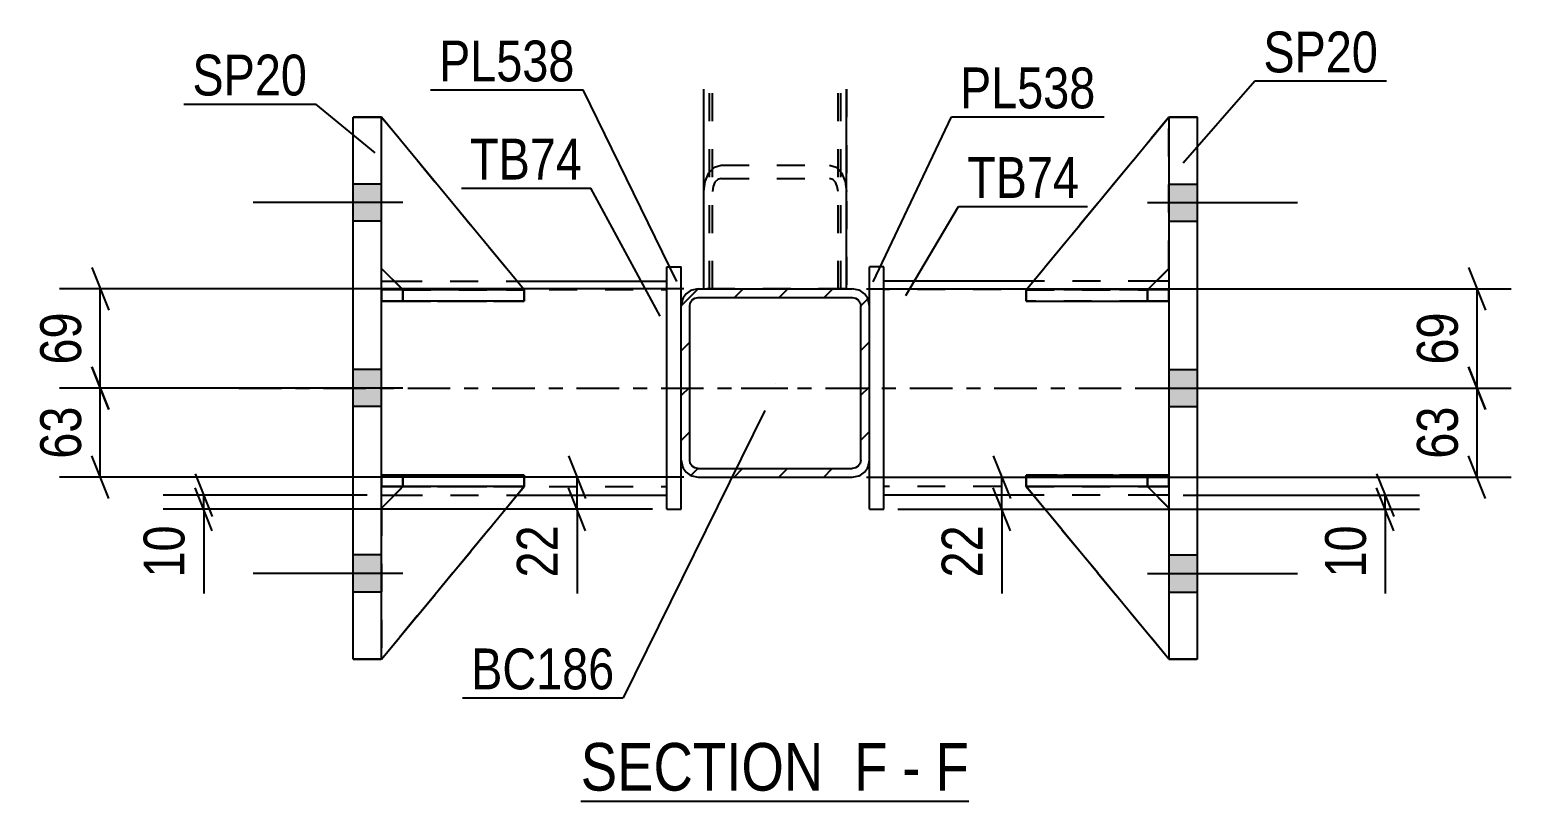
# Model space of a CAD drawing. Header units: millimetres. Extents: x 0 to 841, y 0 to 594.
# Drawn here: x 224.5 to 328.4, y 134.4 to 188.5 of the extents above; entities that cross this region are included whole.
import ezdxf

# ---------------------------------------------------------------- set-up
doc = ezdxf.new("R2010")
doc.units = ezdxf.units.MM
doc.linetypes.add('DXK_LINE_DOT2', pattern=[3.9198, 1.9599, -1.9599])
doc.linetypes.add('DXK_LINE_DOT3', pattern=[5.9187, 2.979, -0.9799, 0.9799, -0.9799])
doc.styles.add('Arial Narrow', font='ARIALN.TTF', dxfattribs={"height": 0.2})

# ---------------------------------------------------------------- blocks, each defined once
blk = doc.blocks.new('Unknown-318887585-16 - 6836')
at = {"color": 6, "linetype": 'Continuous'}
blk.add_line((263.15, 134.44), (290.36, 134.44), dxfattribs=at)
at = {"color": 0, "linetype": 'Continuous'}
for points in [[(281.26, 135.19), (281.26, 138.69), (263.15, 138.69), (263.15, 135.19)], [(284.65, 135.19), (284.65, 138.69), (282.31, 138.69), (282.31, 135.19)], [(286.97, 135.19), (286.97, 138.69), (285.7, 138.69), (285.7, 135.19)], [(290.36, 135.19), (290.36, 138.69), (288.02, 138.69), (288.02, 135.19)]]:
    blk.add_wipeout(points, dxfattribs=at)
at = {"color": 7, "linetype": 'Continuous', "style": 'Arial Narrow'}
for s, p in [('SECTION ', (263.15, 135.19)), ('F', (282.31, 135.19)), ('F', (288.02, 135.19)), ('-', (285.7, 135.19))]:
    blk.add_text(s, height=3.34, dxfattribs=at).set_placement(p)
blk = doc.blocks.new('Part-318887585-6874 - 6836')
at = {"color": 7, "linetype": 'DXK_LINE_DOT2'}
for p, q in [((249.19, 157.31), (250.69, 157.31)), ((259.19, 157.31), (249.19, 157.31)), ((249.19, 157.31), (249.19, 157.31)), ((249.19, 157.31), (249.19, 156.51)), ((249.19, 157.31), (249.19, 156.51)), ((250.69, 157.31), (259.19, 157.31)), ((250.69, 157.31), (250.69, 156.51)), ((259.19, 157.31), (259.19, 156.51)), ((250.69, 156.51), (249.19, 156.51)), ((249.19, 156.51), (259.19, 156.51)), ((249.19, 156.51), (249.19, 156.51)), ((259.19, 156.51), (250.69, 156.51))]:
    blk.add_line(p, q, dxfattribs=at)
blk = doc.blocks.new('Part-318887585-6873 - 6836')
at = {"color": 7, "linetype": 'DXK_LINE_DOT2'}
for p, q in [((249.19, 170.31), (250.69, 170.31)), ((259.19, 170.31), (249.19, 170.31)), ((249.19, 170.31), (249.19, 170.31)), ((249.19, 170.31), (249.19, 169.51)), ((249.19, 170.31), (249.19, 169.51)), ((250.69, 169.51), (249.19, 169.51)), ((249.19, 169.51), (259.19, 169.51)), ((249.19, 169.51), (249.19, 169.51)), ((250.69, 170.31), (259.19, 170.31)), ((250.69, 170.31), (250.69, 169.51)), ((259.19, 169.51), (250.69, 169.51)), ((259.19, 170.31), (259.19, 169.51))]:
    blk.add_line(p, q, dxfattribs=at)
blk = doc.blocks.new('Part-318887585-6865 - 6836')
at = {"color": 2, "linetype": 'Continuous'}
for p, q in [((247.19, 182.41), (247.19, 182.41)), ((247.19, 182.41), (249.19, 182.41)), ((247.19, 144.41), (247.19, 182.41)), ((249.19, 182.41), (249.19, 182.41)), ((249.19, 144.41), (249.19, 182.41)), ((249.19, 144.41), (247.19, 144.41))]:
    blk.add_line(p, q, dxfattribs=at)
at = {"color": 7, "linetype": 'DXK_LINE_DOT2'}
for p, q in [((249.19, 182.41), (247.19, 182.41)), ((247.19, 144.41), (247.19, 144.41)), ((247.19, 144.41), (249.19, 144.41)), ((249.19, 144.41), (249.19, 144.41))]:
    blk.add_line(p, q, dxfattribs=at)
blk = doc.blocks.new('Part-318887585-6870 - 6836')
at = {"color": 2, "linetype": 'Continuous'}
for p, q in [((304.39, 182.41), (306.39, 182.41)), ((304.39, 182.41), (304.39, 182.41)), ((304.39, 182.41), (304.39, 144.41)), ((306.39, 182.41), (306.39, 182.41)), ((306.39, 144.41), (306.39, 182.41)), ((306.39, 144.41), (304.39, 144.41))]:
    blk.add_line(p, q, dxfattribs=at)
at = {"color": 7, "linetype": 'DXK_LINE_DOT2'}
for p, q in [((306.39, 182.41), (304.39, 182.41)), ((304.39, 144.41), (304.39, 144.41)), ((304.39, 144.41), (306.39, 144.41)), ((306.39, 144.41), (306.39, 144.41))]:
    blk.add_line(p, q, dxfattribs=at)
blk = doc.blocks.new('Part-318887585-6871 - 6836')
at = {"color": 2, "linetype": 'Continuous'}
for p, q in [((249.19, 169.51), (249.19, 170.31)), ((249.19, 170.31), (257.94, 170.31)), ((259.19, 169.51), (249.19, 169.51)), ((249.19, 169.51), (249.19, 169.51)), ((259.19, 170.31), (259.18, 170.31)), ((259.19, 169.51), (259.19, 170.31))]:
    blk.add_line(p, q, dxfattribs=at)
at = {"color": 7, "linetype": 'DXK_LINE_DOT2'}
for p, q in [((250.69, 170.31), (249.19, 170.31)), ((249.19, 169.51), (250.69, 169.51)), ((250.69, 169.51), (250.69, 170.31)), ((250.69, 170.31), (259.18, 170.31)), ((250.69, 169.51), (259.19, 169.51))]:
    blk.add_line(p, q, dxfattribs=at)
blk = doc.blocks.new('Bolt-318887585-6951 - 6836')
at = {"linetype": 'Continuous'}
for points in [[(306.39, 175.11), (306.39, 177.71), (304.39, 177.71), (304.39, 175.11)], [(306.39, 175.11), (306.39, 177.71), (304.39, 177.71), (304.39, 175.11)], [(306.39, 175.11), (306.39, 177.71), (304.39, 177.71), (304.39, 175.11)], [(306.39, 162.11), (306.39, 164.71), (304.39, 164.71), (304.39, 162.11)], [(306.39, 162.11), (306.39, 164.71), (304.39, 164.71), (304.39, 162.11)], [(306.39, 149.11), (306.39, 151.71), (304.39, 151.71), (304.39, 149.11)], [(306.39, 149.11), (306.39, 151.71), (304.39, 151.71), (304.39, 149.11)], [(306.39, 149.11), (306.39, 151.71), (304.39, 151.71), (304.39, 149.11)]]:
    blk.add_hatch(color=1, dxfattribs=at).paths.add_polyline_path(points)
at = {"color": 1, "linetype": 'Continuous'}
for p, q in [((304.39, 177.71), (306.39, 177.71)), ((304.39, 177.71), (306.39, 177.71)), ((304.39, 177.71), (306.39, 177.71)), ((302.89, 176.41), (313.39, 176.41)), ((302.89, 176.41), (313.39, 176.41)), ((302.89, 176.41), (313.39, 176.41)), ((304.39, 175.11), (306.39, 175.11)), ((304.39, 175.11), (306.39, 175.11)), ((304.39, 175.11), (306.39, 175.11)), ((304.39, 164.71), (306.39, 164.71)), ((304.39, 164.71), (306.39, 164.71)), ((302.89, 163.41), (313.39, 163.41)), ((302.89, 163.41), (313.39, 163.41)), ((304.39, 162.11), (306.39, 162.11)), ((304.39, 162.11), (306.39, 162.11)), ((304.39, 151.71), (306.39, 151.71)), ((304.39, 151.71), (306.39, 151.71)), ((304.39, 151.71), (306.39, 151.71)), ((302.89, 150.41), (313.39, 150.41)), ((302.89, 150.41), (313.39, 150.41)), ((302.89, 150.41), (313.39, 150.41)), ((304.39, 149.11), (306.39, 149.11)), ((304.39, 149.11), (306.39, 149.11)), ((304.39, 149.11), (306.39, 149.11))]:
    blk.add_line(p, q, dxfattribs=at)
blk = doc.blocks.new('Part-318887585-6872 - 6836')
at = {"color": 2, "linetype": 'Continuous'}
for p, q in [((249.19, 156.51), (249.19, 157.31)), ((259.19, 157.31), (249.19, 157.31)), ((259.19, 156.51), (259.19, 157.31)), ((259.19, 156.51), (249.19, 156.51)), ((249.19, 156.51), (249.19, 156.51))]:
    blk.add_line(p, q, dxfattribs=at)
at = {"color": 7, "linetype": 'DXK_LINE_DOT2'}
for p, q in [((250.69, 157.31), (249.19, 157.31)), ((250.69, 156.51), (250.69, 157.31)), ((259.19, 157.31), (250.69, 157.31)), ((249.19, 156.51), (250.69, 156.51)), ((250.69, 156.51), (259.19, 156.51))]:
    blk.add_line(p, q, dxfattribs=at)
blk = doc.blocks.new('Part-318887585-6875 - 6836')
at = {"color": 2, "linetype": 'Continuous'}
for p, q in [((249.19, 182.41), (249.19, 182.41)), ((259.19, 170.3), (249.19, 182.41)), ((250.68, 170.31), (249.19, 171.8)), ((257.94, 170.3), (259.19, 170.3)), ((259.19, 170.3), (259.19, 170.3))]:
    blk.add_line(p, q, dxfattribs=at)
at = {"color": 7, "linetype": 'DXK_LINE_DOT2'}
for p, q in [((249.19, 182.41), (259.19, 170.3)), ((249.19, 182.41), (249.19, 182.41)), ((249.19, 171.8), (249.19, 182.41)), ((250.69, 170.3), (249.19, 171.8)), ((250.69, 170.3), (250.68, 170.31)), ((259.19, 170.3), (250.69, 170.3)), ((250.69, 170.3), (250.69, 170.3)), ((250.69, 170.3), (257.94, 170.3))]:
    blk.add_line(p, q, dxfattribs=at)
blk = doc.blocks.new('Part-318887585-6876 - 6836')
at = {"color": 7, "linetype": 'DXK_LINE_DOT2'}
for p, q in [((249.19, 171.8), (249.19, 182.41)), ((249.19, 182.41), (259.19, 170.3)), ((249.19, 182.41), (259.19, 170.3)), ((250.69, 170.3), (249.19, 171.8)), ((250.69, 170.3), (249.19, 171.8)), ((259.19, 170.3), (250.69, 170.3)), ((250.69, 170.3), (250.69, 170.3)), ((250.69, 170.3), (259.19, 170.3)), ((259.19, 170.3), (259.19, 170.3))]:
    blk.add_line(p, q, dxfattribs=at)
blk = doc.blocks.new('Part-318887585-6877 - 6836')
at = {"color": 2, "linetype": 'Continuous'}
for p, q in [((250.69, 156.5), (249.19, 155)), ((249.19, 144.41), (259.19, 156.5)), ((259.19, 156.5), (250.69, 156.5)), ((250.69, 156.5), (250.69, 156.5)), ((259.19, 156.5), (259.19, 156.5))]:
    blk.add_line(p, q, dxfattribs=at)
at = {"color": 7, "linetype": 'DXK_LINE_DOT2'}
for p, q in [((249.19, 155), (250.69, 156.5)), ((249.19, 144.41), (259.19, 156.5)), ((250.69, 156.5), (259.19, 156.5)), ((249.19, 155), (249.19, 144.41))]:
    blk.add_line(p, q, dxfattribs=at)
blk = doc.blocks.new('Part-318887585-6878 - 6836')
at = {"color": 7, "linetype": 'DXK_LINE_DOT2'}
for p, q in [((250.69, 156.5), (249.19, 155)), ((249.19, 144.41), (259.19, 156.5)), ((249.19, 155), (250.69, 156.5)), ((259.19, 156.5), (249.19, 144.41)), ((259.19, 156.5), (250.69, 156.5)), ((250.69, 156.5), (250.69, 156.5)), ((250.69, 156.5), (259.19, 156.5)), ((259.19, 156.5), (259.19, 156.5)), ((249.19, 155), (249.19, 144.41))]:
    blk.add_line(p, q, dxfattribs=at)
blk = doc.blocks.new('Part-318887585-6928 - 6836')
at = {"color": 7, "linetype": 'DXK_LINE_DOT2'}
for p, q in [((271.79, 170.36), (271.79, 184.36)), ((272.19, 170.36), (272.19, 184.36)), ((281.39, 170.36), (281.39, 184.36)), ((281.79, 184.36), (281.79, 170.36)), ((281.79, 170.36), (271.79, 170.36))]:
    blk.add_line(p, q, dxfattribs=at)
blk = doc.blocks.new('Part-318887585-6879 - 6836')
at = {"color": 2, "linetype": 'Continuous'}
for p, q in [((294.4, 170.31), (294.39, 170.31)), ((294.39, 170.31), (294.39, 169.51)), ((294.39, 169.51), (304.39, 169.51)), ((304.39, 170.31), (295.64, 170.31)), ((304.39, 170.31), (304.39, 170.31)), ((304.39, 170.31), (304.39, 169.51))]:
    blk.add_line(p, q, dxfattribs=at)
at = {"color": 7, "linetype": 'DXK_LINE_DOT2'}
for p, q in [((294.39, 169.51), (302.89, 169.51)), ((295.64, 170.31), (294.4, 170.31)), ((302.89, 170.31), (294.4, 170.31)), ((302.89, 170.31), (304.39, 170.31)), ((302.89, 170.31), (302.89, 169.51)), ((302.89, 169.51), (304.39, 169.51)), ((304.39, 170.31), (304.39, 170.31))]:
    blk.add_line(p, q, dxfattribs=at)
blk = doc.blocks.new('Part-318887585-6880 - 6836')
at = {"color": 2, "linetype": 'Continuous'}
for p, q in [((294.39, 157.31), (304.39, 157.31)), ((294.39, 157.31), (294.39, 156.51)), ((304.39, 157.31), (304.39, 157.31)), ((304.39, 156.51), (304.39, 157.31)), ((304.39, 156.51), (294.39, 156.51))]:
    blk.add_line(p, q, dxfattribs=at)
at = {"color": 7, "linetype": 'DXK_LINE_DOT2'}
for p, q in [((302.89, 157.31), (294.39, 157.31)), ((304.39, 157.31), (302.89, 157.31)), ((302.89, 157.31), (302.89, 156.51)), ((304.39, 157.31), (304.39, 157.31)), ((294.39, 156.51), (302.89, 156.51)), ((302.89, 156.51), (304.39, 156.51))]:
    blk.add_line(p, q, dxfattribs=at)
blk = doc.blocks.new('Part-318887585-6881 - 6836')
at = {"color": 7, "linetype": 'DXK_LINE_DOT2'}
for p, q in [((294.39, 169.51), (294.39, 170.31)), ((294.39, 170.31), (302.89, 170.31)), ((304.39, 170.31), (294.39, 170.31)), ((302.89, 169.51), (294.39, 169.51)), ((294.39, 169.51), (304.39, 169.51)), ((302.89, 169.51), (302.89, 170.31)), ((302.89, 170.31), (304.39, 170.31)), ((304.39, 169.51), (302.89, 169.51)), ((304.39, 169.51), (304.39, 170.31)), ((304.39, 169.51), (304.39, 170.31)), ((304.39, 170.31), (304.39, 170.31)), ((304.39, 169.51), (304.39, 169.51))]:
    blk.add_line(p, q, dxfattribs=at)
blk = doc.blocks.new('Part-318887585-6882 - 6836')
at = {"color": 7, "linetype": 'DXK_LINE_DOT2'}
for p, q in [((294.39, 156.51), (294.39, 157.31)), ((294.39, 157.31), (302.89, 157.31)), ((304.39, 157.31), (294.39, 157.31)), ((302.89, 156.51), (302.89, 157.31)), ((302.89, 157.31), (304.39, 157.31)), ((304.39, 156.51), (304.39, 157.31)), ((304.39, 156.51), (304.39, 157.31)), ((304.39, 157.31), (304.39, 157.31)), ((302.89, 156.51), (294.39, 156.51)), ((294.39, 156.51), (304.39, 156.51)), ((304.39, 156.51), (302.89, 156.51)), ((304.39, 156.51), (304.39, 156.51))]:
    blk.add_line(p, q, dxfattribs=at)
blk = doc.blocks.new('Part-318887585-6883 - 6836')
at = {"color": 2, "linetype": 'Continuous'}
for p, q in [((294.39, 170.3), (304.39, 182.41)), ((304.39, 182.41), (304.39, 182.41)), ((302.9, 170.31), (304.39, 171.8)), ((295.64, 170.3), (294.39, 170.3)), ((294.39, 170.3), (294.39, 170.3))]:
    blk.add_line(p, q, dxfattribs=at)
at = {"color": 7, "linetype": 'DXK_LINE_DOT2'}
for p, q in [((304.39, 182.41), (294.39, 170.3)), ((304.39, 182.41), (304.39, 182.41)), ((304.39, 171.8), (304.39, 182.41)), ((302.89, 170.3), (304.39, 171.8)), ((302.89, 170.3), (294.39, 170.3)), ((302.89, 170.3), (295.64, 170.3)), ((302.89, 170.3), (302.9, 170.31)), ((302.89, 170.3), (302.89, 170.3))]:
    blk.add_line(p, q, dxfattribs=at)
blk = doc.blocks.new('Part-318887585-6884 - 6836')
at = {"color": 7, "linetype": 'DXK_LINE_DOT2'}
for p, q in [((304.39, 182.41), (294.39, 170.3)), ((294.39, 170.3), (304.39, 182.41)), ((304.39, 171.8), (304.39, 182.41)), ((302.89, 170.3), (304.39, 171.8)), ((302.89, 170.3), (304.39, 171.8)), ((294.39, 170.3), (302.89, 170.3)), ((294.39, 170.3), (294.39, 170.3)), ((302.89, 170.3), (294.39, 170.3)), ((302.89, 170.3), (302.89, 170.3))]:
    blk.add_line(p, q, dxfattribs=at)
blk = doc.blocks.new('Part-318887585-6885 - 6836')
at = {"color": 2, "linetype": 'Continuous'}
for p, q in [((294.39, 156.5), (294.39, 156.5)), ((302.89, 156.5), (294.39, 156.5)), ((304.39, 144.41), (294.39, 156.5)), ((302.89, 156.5), (302.89, 156.5)), ((302.89, 156.5), (304.39, 155))]:
    blk.add_line(p, q, dxfattribs=at)
at = {"color": 7, "linetype": 'DXK_LINE_DOT2'}
for p, q in [((294.39, 156.5), (302.89, 156.5)), ((304.39, 144.41), (294.39, 156.5)), ((302.89, 156.5), (304.39, 155)), ((304.39, 155), (304.39, 144.41))]:
    blk.add_line(p, q, dxfattribs=at)
blk = doc.blocks.new('Part-318887585-6886 - 6836')
at = {"color": 7, "linetype": 'DXK_LINE_DOT2'}
for p, q in [((294.39, 156.5), (302.89, 156.5)), ((304.39, 144.41), (294.39, 156.5)), ((294.39, 156.5), (294.39, 156.5)), ((302.89, 156.5), (294.39, 156.5)), ((294.39, 156.5), (304.39, 144.41)), ((302.89, 156.5), (304.39, 155)), ((302.89, 156.5), (302.89, 156.5)), ((304.39, 155), (302.89, 156.5)), ((304.39, 155), (304.39, 144.41))]:
    blk.add_line(p, q, dxfattribs=at)
blk = doc.blocks.new('Part-318887585-6891 - 6836')
at = {"color": 2, "linetype": 'Continuous'}
for p, q in [((249.19, 170.91), (250.08, 170.91)), ((258.69, 170.91), (269.19, 170.91)), ((249.19, 155.91), (250.1, 155.91)), ((258.7, 155.91), (269.19, 155.91))]:
    blk.add_line(p, q, dxfattribs=at)
at = {"color": 7, "linetype": 'DXK_LINE_DOT2'}
for p, q in [((249.19, 155.91), (249.19, 170.91)), ((250.08, 170.91), (258.69, 170.91)), ((269.19, 155.91), (269.19, 170.91)), ((249.19, 170.31), (269.19, 170.31)), ((249.19, 156.51), (269.19, 156.51)), ((250.1, 155.91), (258.7, 155.91))]:
    blk.add_line(p, q, dxfattribs=at)
at = {"color": 7, "linetype": 'DXK_LINE_DOT3'}
blk.add_line((239.19, 163.41), (279.19, 163.41), dxfattribs=at)
blk = doc.blocks.new('Part-318887585-6896 - 6836')
at = {"color": 2, "linetype": 'Continuous'}
for p, q in [((269.19, 154.91), (269.19, 171.91)), ((269.19, 171.91), (270.19, 171.91)), ((270.19, 169.16), (270.19, 171.91)), ((270.19, 154.91), (270.19, 158.36)), ((269.19, 154.91), (270.19, 154.91))]:
    blk.add_line(p, q, dxfattribs=at)
at = {"color": 7, "linetype": 'DXK_LINE_DOT2'}
blk.add_line((270.19, 158.36), (270.19, 169.16), dxfattribs=at)
blk = doc.blocks.new('Part-318887585-6901 - 6836')
at = {"color": 2, "linetype": 'Continuous'}
for p, q in [((284.39, 171.91), (283.39, 171.91)), ((283.39, 169.16), (283.39, 171.91)), ((284.39, 154.91), (284.39, 171.91)), ((283.39, 154.91), (283.39, 158.36)), ((283.39, 154.91), (284.39, 154.91))]:
    blk.add_line(p, q, dxfattribs=at)
at = {"color": 7, "linetype": 'DXK_LINE_DOT2'}
blk.add_line((283.39, 158.36), (283.39, 169.16), dxfattribs=at)
blk = doc.blocks.new('Part-318887585-6906 - 6836')
at = {"color": 2, "linetype": 'Continuous'}
for p, q in [((294.89, 170.91), (284.39, 170.91)), ((304.39, 170.91), (303.5, 170.91)), ((294.88, 155.91), (284.39, 155.91)), ((304.39, 155.91), (303.48, 155.91))]:
    blk.add_line(p, q, dxfattribs=at)
at = {"color": 7, "linetype": 'DXK_LINE_DOT2'}
for p, q in [((284.39, 155.91), (284.39, 170.91)), ((303.5, 170.91), (294.89, 170.91)), ((304.39, 170.91), (304.39, 155.91)), ((304.39, 170.31), (284.39, 170.31)), ((304.39, 156.51), (284.39, 156.51)), ((303.48, 155.91), (294.88, 155.91))]:
    blk.add_line(p, q, dxfattribs=at)
at = {"color": 7, "linetype": 'DXK_LINE_DOT3'}
blk.add_line((274.39, 163.41), (314.39, 163.41), dxfattribs=at)
blk = doc.blocks.new('Part-318887585-6915 - 6836')
at = {"linetype": 'Continuous'}
h = blk.add_hatch(dxfattribs=at)
h.set_pattern_fill('', scale=0.7, style=0, pattern_type=0)
h.set_pattern_definition([(45, (271.3885, 170.362), (-1.57154, 1.57154), [])])
h.paths.add_polyline_path([(282.19, 170.36), (271.39, 170.36), (270.93, 170.27), (270.54, 170.01), (270.28, 169.62), (270.19, 169.16), (270.19, 158.36), (270.28, 157.9), (270.54, 157.51), (270.93, 157.25), (271.39, 157.16), (282.19, 157.16), (282.65, 157.25), (283.04, 157.51), (283.3, 157.9), (283.39, 158.36), (283.39, 169.16), (283.3, 169.62), (283.04, 170.01), (282.65, 170.27)])
h.paths.add_polyline_path([(282.74, 169.39), (282.79, 169.16), (282.79, 158.36), (282.74, 158.13), (282.61, 157.94), (282.42, 157.81), (282.19, 157.76), (271.39, 157.76), (271.16, 157.81), (270.96, 157.94), (270.83, 158.13), (270.79, 158.36), (270.79, 169.16), (270.83, 169.39), (270.96, 169.59), (271.16, 169.72), (271.39, 169.76), (282.19, 169.76), (282.42, 169.72), (282.61, 169.59)])
at = {"color": 2, "linetype": 'Continuous'}
for p, q in [((271.39, 170.36), (270.93, 170.27)), ((271.39, 170.36), (282.19, 170.36)), ((282.65, 170.27), (282.19, 170.36)), ((270.28, 169.62), (270.19, 169.16)), ((270.79, 169.16), (270.83, 169.39)), ((270.83, 169.39), (270.96, 169.59)), ((270.96, 169.59), (271.16, 169.72)), ((271.16, 169.72), (271.39, 169.76)), ((271.39, 169.76), (282.19, 169.76)), ((282.19, 169.76), (282.42, 169.72)), ((282.42, 169.72), (282.61, 169.59)), ((282.61, 169.59), (282.74, 169.39)), ((282.74, 169.39), (282.79, 169.16)), ((283.39, 169.16), (283.3, 169.62)), ((270.19, 158.36), (270.19, 169.16)), ((270.79, 158.36), (270.79, 169.16)), ((282.79, 158.36), (282.79, 169.16)), ((283.39, 158.36), (283.39, 169.16)), ((270.19, 158.36), (270.28, 157.9)), ((270.83, 158.13), (270.79, 158.36)), ((270.96, 157.94), (270.83, 158.13)), ((271.16, 157.81), (270.96, 157.94)), ((282.61, 157.94), (282.42, 157.81)), ((282.74, 158.13), (282.61, 157.94)), ((282.79, 158.36), (282.74, 158.13)), ((283.3, 157.9), (283.39, 158.36)), ((270.93, 157.25), (271.39, 157.16)), ((271.39, 157.76), (271.16, 157.81)), ((271.39, 157.76), (282.19, 157.76)), ((271.39, 157.16), (282.19, 157.16)), ((282.42, 157.81), (282.19, 157.76)), ((282.19, 157.16), (282.65, 157.25))]:
    blk.add_line(p, q, dxfattribs=at)
at = {"color": 7, "linetype": 'DXK_LINE_DOT3'}
blk.add_line((276.79, 163.76), (276.79, 163.76), dxfattribs=at)
at = {"color": 2, "linetype": 'Continuous'}
for centre, start, end in [((271.39, 169.16), 112.5, 157.5), ((282.19, 169.16), 22.5, 67.5), ((271.39, 158.36), 202.5, 247.5), ((282.19, 158.36), 292.5, 337.5)]:
    blk.add_arc(centre, 1.2, start, end, dxfattribs=at)
blk = doc.blocks.new('Part-318887585-6927 - 6836')
at = {"color": 2, "linetype": 'Continuous'}
for p, q in [((271.79, 170.36), (271.79, 184.36)), ((281.79, 170.36), (281.79, 184.36))]:
    blk.add_line(p, q, dxfattribs=at)
at = {"color": 7, "linetype": 'DXK_LINE_DOT2'}
for p, q in [((272.39, 170.36), (272.39, 184.36)), ((281.19, 170.36), (281.19, 184.36)), ((272.14, 178.49), (272.53, 178.9)), ((272.53, 178.9), (272.99, 179.04)), ((272.99, 179.04), (280.59, 179.04)), ((280.59, 179.04), (281.05, 178.9)), ((281.05, 178.9), (281.44, 178.49)), ((271.79, 177.18), (271.88, 177.89)), ((271.88, 177.89), (272.14, 178.49)), ((272.56, 177.84), (272.43, 177.53)), ((272.76, 178.04), (272.56, 177.84)), ((272.99, 178.11), (272.76, 178.04)), ((272.99, 178.11), (280.59, 178.11)), ((280.82, 178.04), (280.59, 178.11)), ((281.01, 177.84), (280.82, 178.04)), ((281.14, 177.53), (281.01, 177.84)), ((281.44, 178.49), (281.7, 177.89)), ((281.7, 177.89), (281.79, 177.18)), ((272.43, 177.53), (272.39, 177.18)), ((281.19, 177.18), (281.14, 177.53)), ((271.79, 170.36), (281.79, 170.36))]:
    blk.add_line(p, q, dxfattribs=at)
blk = doc.blocks.new('Bolt-318887585-6952 - 6836')
at = {"linetype": 'Continuous'}
for points in [[(249.19, 175.11), (249.19, 177.71), (247.19, 177.71), (247.19, 175.11)], [(249.19, 175.11), (249.19, 177.71), (247.19, 177.71), (247.19, 175.11)], [(249.19, 175.11), (249.19, 177.71), (247.19, 177.71), (247.19, 175.11)], [(249.19, 162.11), (249.19, 164.71), (247.19, 164.71), (247.19, 162.11)], [(249.19, 162.11), (249.19, 164.71), (247.19, 164.71), (247.19, 162.11)], [(249.19, 149.11), (249.19, 151.71), (247.19, 151.71), (247.19, 149.11)], [(249.19, 149.11), (249.19, 151.71), (247.19, 151.71), (247.19, 149.11)], [(249.19, 149.11), (249.19, 151.71), (247.19, 151.71), (247.19, 149.11)]]:
    blk.add_hatch(color=1, dxfattribs=at).paths.add_polyline_path(points)
at = {"color": 1, "linetype": 'Continuous'}
for p, q in [((249.19, 177.71), (247.19, 177.71)), ((249.19, 177.71), (247.19, 177.71)), ((249.19, 177.71), (247.19, 177.71)), ((250.69, 176.41), (240.19, 176.41)), ((250.69, 176.41), (240.19, 176.41)), ((250.69, 176.41), (240.19, 176.41)), ((249.19, 175.11), (247.19, 175.11)), ((249.19, 175.11), (247.19, 175.11)), ((249.19, 175.11), (247.19, 175.11)), ((249.19, 164.71), (247.19, 164.71)), ((249.19, 164.71), (247.19, 164.71)), ((250.69, 163.41), (240.19, 163.41)), ((250.69, 163.41), (240.19, 163.41)), ((249.19, 162.11), (247.19, 162.11)), ((249.19, 162.11), (247.19, 162.11)), ((249.19, 151.71), (247.19, 151.71)), ((249.19, 151.71), (247.19, 151.71)), ((249.19, 151.71), (247.19, 151.71)), ((250.69, 150.41), (240.19, 150.41)), ((250.69, 150.41), (240.19, 150.41)), ((250.69, 150.41), (240.19, 150.41)), ((249.19, 149.11), (247.19, 149.11)), ((249.19, 149.11), (247.19, 149.11)), ((249.19, 149.11), (247.19, 149.11))]:
    blk.add_line(p, q, dxfattribs=at)
blk = doc.blocks.new('StraightDimension-318887585-7065 - 6836')
at = {"color": 7, "linetype": 'Continuous'}
for p, q in [((228.87, 171.86), (230.07, 168.86)), ((270.39, 170.36), (226.62, 170.36)), ((229.47, 163.41), (229.47, 170.36)), ((230.07, 161.91), (228.87, 164.91)), ((241.69, 163.41), (226.62, 163.41))]:
    blk.add_line(p, q, dxfattribs=at)
at = {"color": 0}
blk.add_wipeout([(228.72, 169.32), (224.52, 169.32), (224.52, 164.46), (228.72, 164.46)], dxfattribs=at)
at = {"color": 3, "style": 'Arial Narrow'}
blk.add_text('69', height=2.863, rotation=90.0002, dxfattribs=at).set_placement((228.12, 165.06))
blk = doc.blocks.new('StraightDimension-318887585-7134 - 6836')
at = {"color": 7, "linetype": 'Continuous'}
for p, q in [((292.07, 158.66), (293.27, 155.66)), ((283.19, 157.16), (295.07, 157.16)), ((292.67, 154.91), (292.67, 157.16)), ((293.27, 153.41), (292.07, 156.41)), ((285.39, 154.91), (295.07, 154.91)), ((292.67, 154.91), (292.67, 149.01)), ((292.67, 154.91), (292.67, 149.01))]:
    blk.add_line(p, q, dxfattribs=at)
at = {"color": 0}
blk.add_wipeout([(291.92, 154.39), (287.72, 154.39), (287.72, 149.53), (291.92, 149.53)], dxfattribs=at)
at = {"color": 3, "style": 'Arial Narrow'}
blk.add_text('22', height=2.863, rotation=90.0002, dxfattribs=at).set_placement((291.32, 150.13))
blk = doc.blocks.new('StraightDimension-318887585-7084 - 6836')
at = {"color": 7, "linetype": 'Continuous'}
for p, q in [((228.87, 164.91), (230.07, 161.91)), ((241.69, 163.41), (226.62, 163.41)), ((229.47, 157.16), (229.47, 163.41)), ((230.07, 155.66), (228.87, 158.66)), ((270.39, 157.16), (226.62, 157.16))]:
    blk.add_line(p, q, dxfattribs=at)
at = {"color": 0}
blk.add_wipeout([(228.72, 162.72), (224.52, 162.72), (224.52, 157.86), (228.72, 157.86)], dxfattribs=at)
at = {"color": 3, "style": 'Arial Narrow'}
blk.add_text('63', height=2.863, rotation=90.0002, dxfattribs=at).set_placement((228.12, 158.46))
blk = doc.blocks.new('StraightDimension-318887585-7103 - 6836')
at = {"color": 7, "linetype": 'Continuous'}
for p, q in [((318.95, 157.4), (320.15, 154.4)), ((305.39, 155.9), (321.95, 155.9)), ((320.15, 153.41), (318.95, 156.41)), ((319.55, 154.91), (319.55, 155.9)), ((285.39, 154.91), (321.95, 154.91)), ((319.55, 154.91), (319.55, 149.01)), ((319.55, 154.91), (319.55, 149.01))]:
    blk.add_line(p, q, dxfattribs=at)
at = {"color": 0}
blk.add_wipeout([(318.8, 154.39), (314.6, 154.39), (314.6, 149.53), (318.8, 149.53)], dxfattribs=at)
at = {"color": 3, "style": 'Arial Narrow'}
blk.add_text('10', height=2.863, rotation=90.0002, dxfattribs=at).set_placement((318.2, 150.13))
blk = doc.blocks.new('StraightDimension-318887585-7029 - 6836')
at = {"color": 7, "linetype": 'Continuous'}
for p, q in [((325.39, 171.86), (326.59, 168.86)), ((283.19, 170.36), (328.39, 170.36)), ((325.99, 163.41), (325.99, 170.36)), ((326.59, 161.91), (325.39, 164.91)), ((311.89, 163.41), (328.39, 163.41))]:
    blk.add_line(p, q, dxfattribs=at)
at = {"color": 0}
blk.add_wipeout([(325.24, 169.32), (321.04, 169.32), (321.04, 164.46), (325.24, 164.46)], dxfattribs=at)
at = {"color": 3, "style": 'Arial Narrow'}
blk.add_text('69', height=2.863, rotation=90.0002, dxfattribs=at).set_placement((324.64, 165.06))
blk = doc.blocks.new('StraightDimension-318887585-7047 - 6836')
at = {"color": 7, "linetype": 'Continuous'}
for p, q in [((325.39, 164.91), (326.59, 161.91)), ((311.89, 163.41), (328.39, 163.41)), ((325.99, 157.16), (325.99, 163.41)), ((326.59, 155.66), (325.39, 158.66)), ((283.19, 157.16), (328.39, 157.16))]:
    blk.add_line(p, q, dxfattribs=at)
at = {"color": 0}
blk.add_wipeout([(325.24, 162.72), (321.04, 162.72), (321.04, 157.86), (325.24, 157.86)], dxfattribs=at)
at = {"color": 3, "style": 'Arial Narrow'}
blk.add_text('63', height=2.863, rotation=90.0002, dxfattribs=at).set_placement((324.64, 158.46))
blk = doc.blocks.new('StraightDimension-318887585-7113 - 6836')
at = {"color": 7, "linetype": 'Continuous'}
for p, q in [((236.12, 157.4), (237.32, 154.4)), ((248.19, 155.9), (233.87, 155.9)), ((237.32, 153.41), (236.12, 156.41)), ((236.72, 154.91), (236.72, 155.9)), ((268.19, 154.91), (233.87, 154.91)), ((236.72, 154.91), (236.72, 149.01)), ((236.72, 154.91), (236.72, 149.01))]:
    blk.add_line(p, q, dxfattribs=at)
at = {"color": 0}
blk.add_wipeout([(235.97, 154.39), (231.77, 154.39), (231.77, 149.53), (235.97, 149.53)], dxfattribs=at)
at = {"color": 3, "style": 'Arial Narrow'}
blk.add_text('10', height=2.863, rotation=90.0002, dxfattribs=at).set_placement((235.37, 150.13))
blk = doc.blocks.new('StraightDimension-318887585-7123 - 6836')
at = {"color": 7, "linetype": 'Continuous'}
for p, q in [((262.29, 158.66), (263.49, 155.66)), ((270.39, 157.16), (260.04, 157.16)), ((262.89, 154.91), (262.89, 157.16)), ((263.49, 153.41), (262.29, 156.41)), ((268.19, 154.91), (260.04, 154.91)), ((262.89, 154.91), (262.89, 149.01)), ((262.89, 154.91), (262.89, 149.01))]:
    blk.add_line(p, q, dxfattribs=at)
at = {"color": 0}
blk.add_wipeout([(262.14, 154.39), (257.94, 154.39), (257.94, 149.53), (262.14, 149.53)], dxfattribs=at)
at = {"color": 3, "style": 'Arial Narrow'}
blk.add_text('22', height=2.863, rotation=90.0002, dxfattribs=at).set_placement((261.54, 150.13))
blk = doc.blocks.new('Mark-318887585-6866 - 6836')
at = {"color": 30, "linetype": 'Continuous'}
for p, q in [((305.39, 179.21), (310.41, 184.94)), ((310.41, 184.94), (319.65, 184.94))]:
    blk.add_line(p, q, dxfattribs=at)
at = {"color": 0}
blk.add_wipeout([(319.05, 185.54), (319.05, 188.54), (311.01, 188.54), (311.01, 185.54)], dxfattribs=at)
blk.add_wipeout([(319.05, 185.54), (319.05, 188.54), (311.01, 188.54), (311.01, 185.54)], dxfattribs=at)
at = {"color": 3, "style": 'Arial Narrow'}
blk.add_text('SP20', height=2.863, dxfattribs=at).set_placement((311.01, 185.54))
blk = doc.blocks.new('Mark-318887585-6861 - 6836')
at = {"color": 30, "linetype": 'Continuous'}
for p in [(235.33, 183.32), (248.73, 179.89)]:
    blk.add_line(p, (244.57, 183.32), dxfattribs=at)
at = {"color": 0}
blk.add_wipeout([(243.97, 183.92), (243.97, 186.92), (235.93, 186.92), (235.93, 183.92)], dxfattribs=at)
blk.add_wipeout([(243.97, 183.92), (243.97, 186.92), (235.93, 186.92), (235.93, 183.92)], dxfattribs=at)
at = {"color": 3, "style": 'Arial Narrow'}
blk.add_text('SP20', height=2.863, dxfattribs=at).set_placement((235.93, 183.92))
blk = doc.blocks.new('Mark-318887585-6887 - 6836')
at = {"color": 30, "linetype": 'Continuous'}
for p in [(254.79, 177.43), (268.71, 168.45)]:
    blk.add_line(p, (263.85, 177.43), dxfattribs=at)
at = {"color": 0}
blk.add_wipeout([(263.25, 178.03), (263.25, 181.03), (255.39, 181.03), (255.39, 178.03)], dxfattribs=at)
blk.add_wipeout([(263.25, 178.03), (263.25, 181.03), (255.39, 181.03), (255.39, 178.03)], dxfattribs=at)
at = {"color": 3, "style": 'Arial Narrow'}
blk.add_text('TB74', height=2.863, dxfattribs=at).set_placement((255.39, 178.03))
blk = doc.blocks.new('Mark-318887585-6892 - 6836')
at = {"color": 30, "linetype": 'Continuous'}
for p in [(252.62, 184.31), (269.9, 170.89)]:
    blk.add_line(p, (263.33, 184.31), dxfattribs=at)
at = {"color": 0}
blk.add_wipeout([(262.73, 184.91), (262.73, 187.91), (253.22, 187.91), (253.22, 184.91)], dxfattribs=at)
blk.add_wipeout([(262.73, 184.91), (262.73, 187.91), (253.22, 187.91), (253.22, 184.91)], dxfattribs=at)
at = {"color": 3, "style": 'Arial Narrow'}
blk.add_text('PL538', height=2.863, dxfattribs=at).set_placement((253.22, 184.91))
blk = doc.blocks.new('Mark-318887585-6897 - 6836')
at = {"color": 30, "linetype": 'Continuous'}
for p, q in [((283.65, 170.86), (289.14, 182.42)), ((289.14, 182.42), (299.84, 182.42))]:
    blk.add_line(p, q, dxfattribs=at)
at = {"color": 0}
blk.add_wipeout([(299.24, 183.02), (299.24, 186.02), (289.74, 186.02), (289.74, 183.02)], dxfattribs=at)
blk.add_wipeout([(299.24, 183.02), (299.24, 186.02), (289.74, 186.02), (289.74, 183.02)], dxfattribs=at)
at = {"color": 3, "style": 'Arial Narrow'}
blk.add_text('PL538', height=2.863, dxfattribs=at).set_placement((289.74, 183.02))
blk = doc.blocks.new('Mark-318887585-6902 - 6836')
at = {"color": 30, "linetype": 'Continuous'}
for p, q in [((285.95, 169.9), (289.64, 176.14)), ((289.64, 176.14), (298.69, 176.14))]:
    blk.add_line(p, q, dxfattribs=at)
at = {"color": 0}
blk.add_wipeout([(298.09, 176.74), (298.09, 179.74), (290.24, 179.74), (290.24, 176.74)], dxfattribs=at)
blk.add_wipeout([(298.09, 176.74), (298.09, 179.74), (290.24, 179.74), (290.24, 176.74)], dxfattribs=at)
at = {"color": 3, "style": 'Arial Narrow'}
blk.add_text('TB74', height=2.863, dxfattribs=at).set_placement((290.24, 176.74))
blk = doc.blocks.new('Mark-318887585-6911 - 6836')
at = {"color": 30, "linetype": 'Continuous'}
for p in [(276.06, 161.84), (254.87, 141.69)]:
    blk.add_line(p, (266.12, 141.69), dxfattribs=at)
at = {"color": 0}
blk.add_wipeout([(265.52, 142.29), (265.52, 145.29), (255.47, 145.29), (255.47, 142.29)], dxfattribs=at)
blk.add_wipeout([(265.52, 142.29), (265.52, 145.29), (255.47, 145.29), (255.47, 142.29)], dxfattribs=at)
at = {"color": 3, "style": 'Arial Narrow'}
blk.add_text('BC186', height=2.863, dxfattribs=at).set_placement((255.47, 142.29))

msp = doc.modelspace()

# ---------------------------------------------------------------- block references
for name in ['Part-318887585-6928 - 6836', 'Part-318887585-6927 - 6836', 'Part-318887585-6865 - 6836', 'Part-318887585-6875 - 6836', 'Part-318887585-6876 - 6836', 'Part-318887585-6883 - 6836', 'Part-318887585-6884 - 6836', 'Part-318887585-6870 - 6836', 'Bolt-318887585-6952 - 6836', 'Bolt-318887585-6951 - 6836', 'Part-318887585-6896 - 6836', 'Part-318887585-6901 - 6836', 'Part-318887585-6891 - 6836', 'Part-318887585-6915 - 6836', 'Part-318887585-6906 - 6836', 'Part-318887585-6873 - 6836', 'Part-318887585-6871 - 6836', 'Part-318887585-6879 - 6836', 'Part-318887585-6881 - 6836', 'Part-318887585-6874 - 6836', 'Part-318887585-6872 - 6836', 'Part-318887585-6880 - 6836', 'Part-318887585-6882 - 6836', 'Part-318887585-6877 - 6836', 'Part-318887585-6878 - 6836', 'Part-318887585-6885 - 6836', 'Part-318887585-6886 - 6836', 'Unknown-318887585-16 - 6836']:
    msp.add_blockref(name, (0, 0))

# ---------------------------------------------------------------- next in the draw order: block references
for name in ['Mark-318887585-6866 - 6836', 'Mark-318887585-6861 - 6836', 'StraightDimension-318887585-7065 - 6836', 'StraightDimension-318887585-7029 - 6836', 'StraightDimension-318887585-7134 - 6836']:
    msp.add_blockref(name, (0, 0))

# ---------------------------------------------------------------- next in the draw order: block references
for name in ['Mark-318887585-6897 - 6836', 'Mark-318887585-6887 - 6836', 'StraightDimension-318887585-7084 - 6836', 'StraightDimension-318887585-7103 - 6836']:
    msp.add_blockref(name, (0, 0))

# ---------------------------------------------------------------- next in the draw order: block references
for name in ['Mark-318887585-6892 - 6836', 'Mark-318887585-6902 - 6836', 'StraightDimension-318887585-7047 - 6836', 'StraightDimension-318887585-7113 - 6836']:
    msp.add_blockref(name, (0, 0))

# ---------------------------------------------------------------- next in the draw order: block references
msp.add_blockref('StraightDimension-318887585-7123 - 6836', (0, 0))

# ---------------------------------------------------------------- next in the draw order: block references
msp.add_blockref('Mark-318887585-6911 - 6836', (0, 0))

doc.saveas('drawing.dxf')
